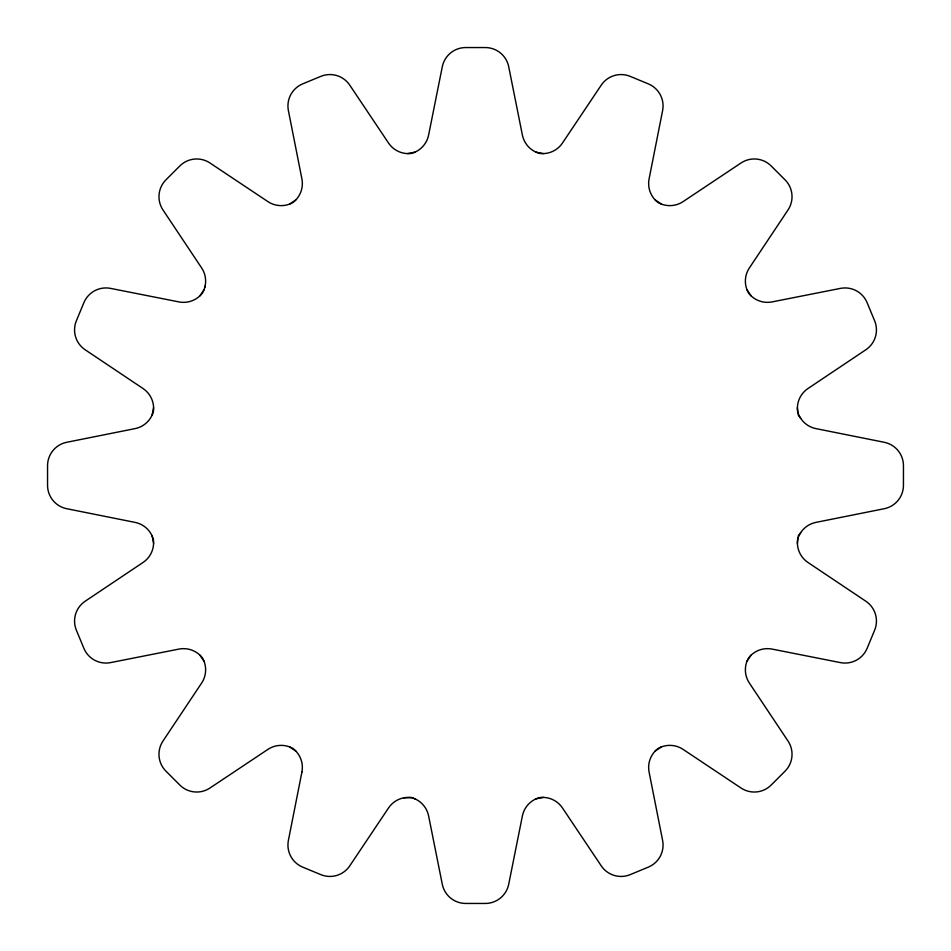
<?xml version="1.0" encoding="UTF-8"?>
<svg xmlns="http://www.w3.org/2000/svg" width="951" height="951" viewBox="0 0 951 951"><rect width="100%" height="100%" fill="white"/><g stroke="black" fill="none" stroke-linecap="round" stroke-linejoin="round"><path stroke-width="1.43" d="M153.598 407.658L152.148 414.993M797.402 543.342L798.032 537.077M204.596 287.82L205.131 286.013M204.073 289.639L199.912 295.856M746.927 661.361L751.088 655.144M798.258 535.829L800.671 532.691M295.856 199.912L289.639 204.073M655.144 751.088L661.361 746.927M414.993 152.148L407.658 153.598M536.007 798.852L543.342 797.402M403.902 797.806L411.438 797.58L414.993 798.852M543.342 153.598L536.007 152.148M661.361 204.073L655.144 199.912M289.639 746.927L295.856 751.088M751.088 295.856L746.927 289.639M199.912 655.144L204.073 661.361M798.258 415.171L800.671 418.309M152.148 536.007L153.598 543.342M798.032 413.923L797.402 407.658M301.907 772.093L288.391 840.422A23.882 23.882 0 0 0 302.68 867.122L320.784 874.623A23.882 23.882 0 0 0 349.766 865.85L388.519 807.981A23.882 23.882 0 0 1 411.438 797.58A23.882 23.882 0 0 1 428.616 815.958L442.286 884.252A23.882 23.882 0 0 0 465.693 903.45L485.307 903.45A23.882 23.882 0 0 0 508.714 884.252L522.384 815.958A23.882 23.882 0 0 1 539.562 797.58A23.882 23.882 0 0 1 562.481 807.981L601.234 865.85A23.882 23.882 0 0 0 630.216 874.623L648.32 867.122A23.882 23.882 0 0 0 662.609 840.422L649.093 772.093A23.882 23.882 0 0 1 657.949 748.544A23.882 23.882 0 0 1 683.091 749.388L741.043 788.022A23.882 23.882 0 0 0 771.178 785.039L785.039 771.178A23.882 23.882 0 0 0 788.022 741.043L749.388 683.091A23.882 23.882 0 0 1 748.544 657.949A23.882 23.882 0 0 1 772.093 649.093L840.422 662.609A23.882 23.882 0 0 0 867.122 648.32L874.623 630.216A23.882 23.882 0 0 0 865.85 601.234L807.981 562.481A23.882 23.882 0 0 1 797.58 539.562A23.882 23.882 0 0 1 815.958 522.384L884.252 508.714A23.882 23.882 0 0 0 903.45 485.307L903.45 465.693A23.882 23.882 0 0 0 884.252 442.286L815.958 428.616A23.882 23.882 0 0 1 797.58 411.438A23.882 23.882 0 0 1 807.981 388.519L865.85 349.766A23.882 23.882 0 0 0 874.623 320.784L867.122 302.68A23.882 23.882 0 0 0 840.422 288.391L772.093 301.907A23.882 23.882 0 0 1 748.544 293.051A23.882 23.882 0 0 1 749.388 267.909L788.022 209.957A23.882 23.882 0 0 0 785.039 179.822L771.178 165.961A23.882 23.882 0 0 0 741.043 162.978L683.091 201.612A23.882 23.882 0 0 1 657.949 202.456A23.882 23.882 0 0 1 649.093 178.907L662.609 110.578A23.882 23.882 0 0 0 648.32 83.878L630.216 76.377A23.882 23.882 0 0 0 601.234 85.15L562.481 143.019A23.882 23.882 0 0 1 539.562 153.42A23.882 23.882 0 0 1 522.384 135.042L508.714 66.748A23.882 23.882 0 0 0 485.307 47.55L465.693 47.55A23.882 23.882 0 0 0 442.286 66.748L428.616 135.042A23.882 23.882 0 0 1 411.438 153.42A23.882 23.882 0 0 1 388.519 143.019L349.766 85.15A23.882 23.882 0 0 0 320.784 76.377L302.68 83.878A23.882 23.882 0 0 0 288.391 110.578L301.907 178.907A23.882 23.882 0 0 1 293.051 202.456A23.882 23.882 0 0 1 267.909 201.612L209.957 162.978A23.882 23.882 0 0 0 179.822 165.961L165.961 179.822A23.882 23.882 0 0 0 162.978 209.957L201.612 267.909A23.882 23.882 0 0 1 202.456 293.051A23.882 23.882 0 0 1 178.907 301.907L110.578 288.391A23.882 23.882 0 0 0 83.878 302.68L76.377 320.784A23.882 23.882 0 0 0 85.15 349.766L143.019 388.519A23.882 23.882 0 0 1 153.42 411.438A23.882 23.882 0 0 1 135.042 428.616L66.748 442.286A23.882 23.882 0 0 0 47.55 465.693L47.55 485.307A23.882 23.882 0 0 0 66.748 508.714L135.042 522.384A23.882 23.882 0 0 1 153.42 539.562A23.882 23.882 0 0 1 143.019 562.481L85.15 601.234A23.882 23.882 0 0 0 76.377 630.216L83.878 648.32A23.882 23.882 0 0 0 110.578 662.609L178.907 649.093A23.882 23.882 0 0 1 202.456 657.949A23.882 23.882 0 0 1 201.612 683.091L162.978 741.043A23.882 23.882 0 0 0 165.961 771.178L179.822 785.039A23.882 23.882 0 0 0 209.957 788.022L267.909 749.388A23.882 23.882 0 0 1 293.051 748.544A23.882 23.882 0 0 1 301.907 772.093"/></g></svg>
